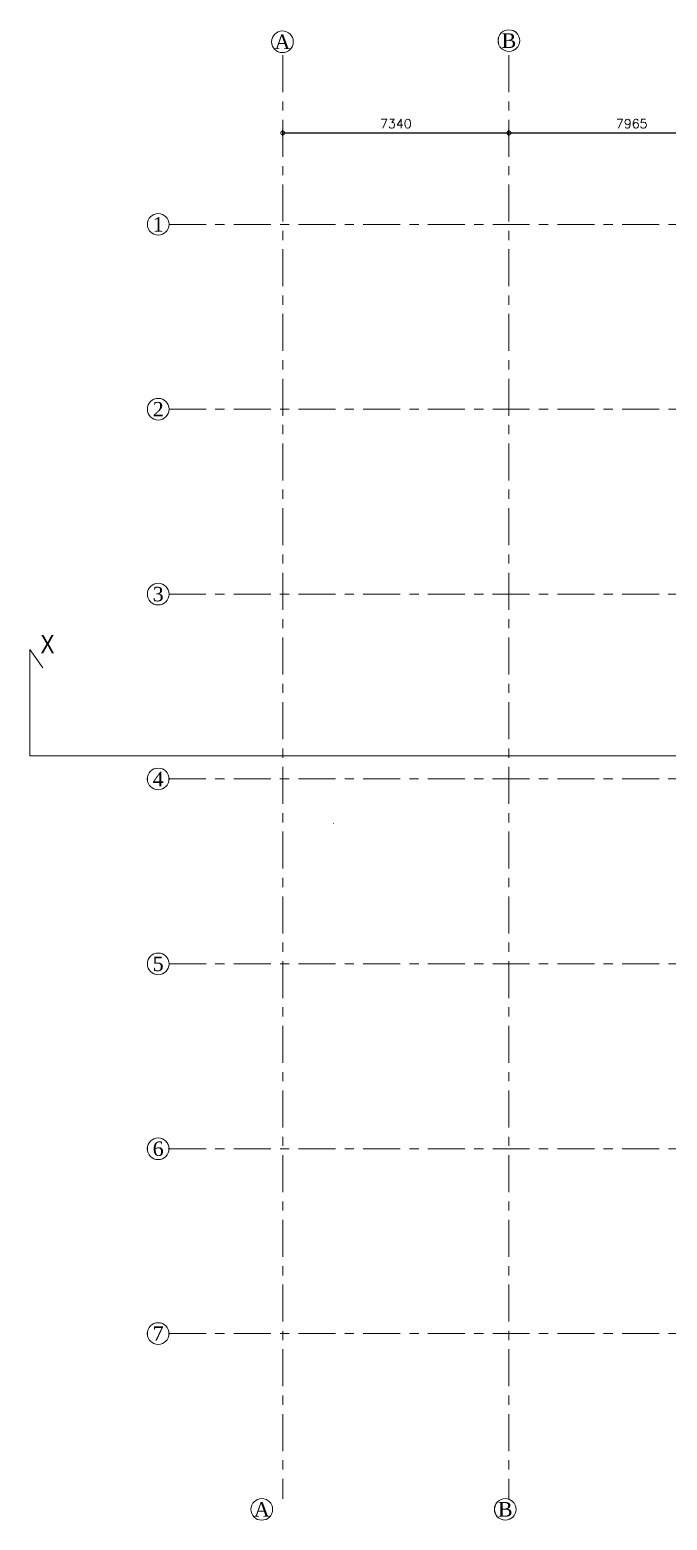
# Model space of a CAD drawing. Header units: millimetres. Extents: x 24487468 to 24959437, y -333213 to 842934.
# Drawn here: x 24705120 to 24725799, y 292569 to 340937 of the extents above; entities that cross this region are included whole.
import ezdxf
from ezdxf.enums import TextEntityAlignment as Align

# ---------------------------------------------------------------- set-up
doc = ezdxf.new("R2010")
doc.units = ezdxf.units.MM
doc.header["$MEASUREMENT"] = 0
doc.header["$PDMODE"] = 3
for name, pattern in [('ACAD_ISO10W100', [18.5, 12, -3, 0.5, -3]), ('BORDERX2', [3.5, 1, -0.5, 1, -0.5, 0, -0.5]), ('Centreline', [21, 12, -3, 3, -3])]:
    doc.linetypes.add(name, pattern=pattern)
doc.layers.get('0').update_dxf_attribs({"lineweight": 5})
doc.layers.add('A-BTEXT', color=57, linetype='Continuous')
for name, color, linetype, lineweight in [('CENLINE', 220, 'ACAD_ISO10W100', 5), ('DIM', 183, 'Continuous', 5), ('ELE-5', 149, 'Continuous', 5), ('GRID', 205, 'BORDERX2', 5), ('HACTH', 8, 'Continuous', 0), ('p1 plan grid lck', 6, 'Continuous', 5), ('text', 7, 'Continuous', 15)]:
    doc.layers.add(name, color=color, linetype=linetype, lineweight=lineweight)
doc.styles.add('arial', font='times.ttf')
doc.styles.add('ROMANS', font='romans__.ttf')
doc.dimstyles.new('DIM100', dxfattribs={"dimtxt": 300, "dimasz": 250, "dimexe": 100, "dimexo": 100, "dimgap": 150, "dimtad": 1, "dimdec": 0, "dimrnd": 5, "dimzin": 0, "dimdsep": 46, "dimtxsty": 'ROMANS', "dimblk": 'DOTSMALL', "dimcen": 0.09, "dimclrd": 256, "dimclre": 256, "dimclrt": 7, "dimadec": 0, "dimazin": 0, "dimtfac": 1, "dimtdec": 0, "dimtix": 1, "dimtofl": 0, "dimtmove": 1, "dimatfit": 3, "dimfxl": 100, "dimfxlon": 1, "dimtolj": 1, "dimtzin": 0, "dimarcsym": 0})

# ---------------------------------------------------------------- blocks, each defined once
blk = doc.blocks.new('grid letter-flat-4-flat-1')
at = {"layer": 'GRID', "linetype": 'Continuous'}
blk.add_circle((0, 374.75), 281.25, dxfattribs=at)
blk = doc.blocks.new('SEC')
at = {"layer": 'HACTH', "ltscale": 100}
for points in [[(-25663, 0), (-60348, 0), (-60348, 3449), (-59923, 2854)], [(-34685, 0), (0, 0), (0, 3449), (-425, 2854)]]:
    blk.add_lwpolyline(points, dxfattribs=at)
at = {"layer": 'text', "linetype": 'Continuous', "ltscale": 30, "char_height": 600, "width": 21041.4, "attachment_point": 5, "style": 'arial'}
for s, insert in [('{\\fTechnic|b0|i0|c2|p2;X}', (-59774, 3623)), ("{\\fTechnic|b0|i0|c2|p2;X'}", (-606, 3623))]:
    blk.add_mtext(s, dxfattribs=dict(at, insert=insert))
blk = doc.blocks.new('_DotSmall')
at = {"color": 0, "linetype": 'ByBlock', "const_width": 0.5}
blk.add_lwpolyline([(-0.0625, 0, 1), (0.0625, 0, 1)], format="xyb", close=True, dxfattribs=at)
blk = doc.blocks.new('*D102')
at = {"layer": 'Defpoints', "color": 0, "ltscale": 100, "transparency": 16777216}
for p in [(24720666, 337590), (24713326, 335131), (24720666, 334973)]:
    blk.add_point(p, dxfattribs=at)
at = {"layer": 'DIM', "lineweight": -2, "ltscale": 100, "transparency": 16777216}
for p, q in [((24713326, 337490), (24713326, 337690)), ((24720666, 337490), (24720666, 337690)), ((24713326, 337590), (24720666, 337590))]:
    blk.add_line(p, q, dxfattribs=at)
at = {"layer": 'DIM', "lineweight": -2, "ltscale": 100, "transparency": 16777216, "xscale": 250, "yscale": 250, "zscale": 250, "rotation": 180}
blk.add_blockref('_DotSmall', (24713326, 337590), dxfattribs=at)
at = {"layer": 'DIM', "lineweight": -2, "ltscale": 100, "transparency": 16777216, "xscale": 250, "yscale": 250, "zscale": 250}
blk.add_blockref('_DotSmall', (24720666, 337590), dxfattribs=at)
at = {"layer": 'DIM', "color": 7, "ltscale": 100, "transparency": 16777216, "insert": (24716996, 337891), "char_height": 300, "attachment_point": 5, "style": 'ROMANS'}
blk.add_mtext('\\A1;7340', dxfattribs=at)
blk = doc.blocks.new('*D103')
at = {"layer": 'Defpoints', "color": 0, "ltscale": 100, "transparency": 16777216}
for p in [(24728630, 337590), (24720666, 334973), (24728630, 334973)]:
    blk.add_point(p, dxfattribs=at)
at = {"layer": 'DIM', "lineweight": -2, "ltscale": 100, "transparency": 16777216}
for p, q in [((24720666, 337490), (24720666, 337690)), ((24728630, 337490), (24728630, 337690)), ((24720666, 337590), (24728630, 337590))]:
    blk.add_line(p, q, dxfattribs=at)
at = {"layer": 'DIM', "lineweight": -2, "ltscale": 100, "transparency": 16777216, "xscale": 250, "yscale": 250, "zscale": 250, "rotation": 180}
blk.add_blockref('_DotSmall', (24720666, 337590), dxfattribs=at)
at = {"layer": 'DIM', "lineweight": -2, "ltscale": 100, "transparency": 16777216, "xscale": 250, "yscale": 250, "zscale": 250}
blk.add_blockref('_DotSmall', (24728630, 337590), dxfattribs=at)
at = {"layer": 'DIM', "color": 7, "ltscale": 100, "transparency": 16777216, "insert": (24724648, 337891), "char_height": 300, "attachment_point": 5, "style": 'ROMANS'}
blk.add_mtext('\\A1;7965', dxfattribs=at)

msp = doc.modelspace()

# ---------------------------------------------------------------- linework, layer by layer
at = {"layer": 'ELE-5', "ltscale": 100}
msp.add_line((24714971.5, 315173.3), (24714971.5, 315173.5), dxfattribs=at)
at = {"layer": 'p1 plan grid lck', "linetype": 'Centreline', "ltscale": 100}
for p, q in [((24713326.4, 340114), (24713326.4, 293267)), ((24720666.3, 340114), (24720666.3, 293267)), ((24709637.4, 334623.5), (24762027.1, 334623.5)), ((24709637.4, 328623.5), (24762027.1, 328623.5)), ((24709636.3, 322623.5), (24762026.1, 322623.5)), ((24709635.8, 316623.5), (24762025.5, 316623.5)), ((24709637.4, 310623.5), (24762027.1, 310623.5)), ((24709637.4, 304623.5), (24762025.5, 304623.5)), ((24709637.4, 298623.5), (24762025.5, 298623.5))]:
    msp.add_line(p, q, dxfattribs=at)

# ---------------------------------------------------------------- block references
at = {"layer": 'CENLINE'}
ref = msp.add_blockref('grid letter-flat-4-flat-1', (24713315.5, 340078.4), dxfattribs=dict(at, xscale=1.25, yscale=1.25, zscale=25.4))
ref.add_attrib('GRID_LETTER', 'A', dxfattribs={"layer": 'A-BTEXT', "linetype": 'Continuous', "height": 468.7, "style": 'arial'}).set_placement((24713315.5, 340547.2), align=Align.MIDDLE_CENTER)
ref = msp.add_blockref('grid letter-flat-4-flat-1', (24720664.2, 340116.8), dxfattribs=dict(at, xscale=1.25, yscale=1.25, zscale=25.4))
ref.add_attrib('GRID_LETTER', 'B', dxfattribs={"layer": 'A-BTEXT', "linetype": 'Continuous', "height": 468.7, "style": 'arial'}).set_placement((24720664.2, 340585.5), align=Align.MIDDLE_CENTER)
ref = msp.add_blockref('grid letter-flat-4-flat-1', (24720665.8, 340116.8), dxfattribs=dict(at, xscale=1.25, yscale=1.25, zscale=25.4))
ref.add_attrib('GRID_LETTER', 'B', dxfattribs={"layer": 'A-BTEXT', "linetype": 'Continuous', "height": 468.7, "style": 'arial'}).set_placement((24720665.8, 340585.5), align=Align.MIDDLE_CENTER)
ref = msp.add_blockref('grid letter-flat-4-flat-1', (24720665.8, 340116.8), dxfattribs=dict(at, xscale=1.25, yscale=1.25, zscale=25.4))
ref.add_attrib('GRID_LETTER', 'B', dxfattribs={"layer": 'A-BTEXT', "linetype": 'Continuous', "height": 468.7, "style": 'arial'}).set_placement((24720665.8, 340585.5), align=Align.MIDDLE_CENTER)
ref = msp.add_blockref('grid letter-flat-4-flat-1', (24720665.8, 340116.8), dxfattribs=dict(at, xscale=1.25, yscale=1.25, zscale=25.4))
ref.add_attrib('GRID_LETTER', 'B', dxfattribs={"layer": 'A-BTEXT', "linetype": 'Continuous', "height": 468.7, "style": 'arial'}).set_placement((24720665.8, 340585.5), align=Align.MIDDLE_CENTER)
ref = msp.add_blockref('grid letter-flat-4-flat-1', (24720666.3, 340116.8), dxfattribs=dict(at, xscale=1.25, yscale=1.25, zscale=25.4))
ref.add_attrib('GRID_LETTER', 'B', dxfattribs={"layer": 'A-BTEXT', "linetype": 'Continuous', "height": 468.7, "style": 'arial'}).set_placement((24720666.3, 340585.5), align=Align.MIDDLE_CENTER)
ref = msp.add_blockref('grid letter-flat-4-flat-1', (24709285.8, 334155.4), dxfattribs=dict(at, xscale=1.25, yscale=1.25, zscale=25.4))
ref.add_attrib('GRID_LETTER', '1', dxfattribs={"layer": 'A-BTEXT', "linetype": 'Continuous', "height": 468.7, "style": 'arial'}).set_placement((24709285.8, 334624.1), align=Align.MIDDLE_CENTER)
ref = msp.add_blockref('grid letter-flat-4-flat-1', (24709287.4, 334155.4), dxfattribs=dict(at, xscale=1.25, yscale=1.25, zscale=25.4))
ref.add_attrib('GRID_LETTER', '1', dxfattribs={"layer": 'A-BTEXT', "linetype": 'Continuous', "height": 468.7, "style": 'arial'}).set_placement((24709287.4, 334624.1), align=Align.MIDDLE_CENTER)
ref = msp.add_blockref('grid letter-flat-4-flat-1', (24709285.8, 328155.4), dxfattribs=dict(at, xscale=1.25, yscale=1.25, zscale=25.4))
ref.add_attrib('GRID_LETTER', '2', dxfattribs={"layer": 'A-BTEXT', "linetype": 'Continuous', "height": 468.7, "style": 'arial'}).set_placement((24709285.8, 328624.1), align=Align.MIDDLE_CENTER)
ref = msp.add_blockref('grid letter-flat-4-flat-1', (24709287.4, 328155.4), dxfattribs=dict(at, xscale=1.25, yscale=1.25, zscale=25.4))
ref.add_attrib('GRID_LETTER', '2', dxfattribs={"layer": 'A-BTEXT', "linetype": 'Continuous', "height": 468.7, "style": 'arial'}).set_placement((24709287.4, 328624.1), align=Align.MIDDLE_CENTER)
ref = msp.add_blockref('grid letter-flat-4-flat-1', (24709284.7, 322155.4), dxfattribs=dict(at, xscale=1.25, yscale=1.25, zscale=25.4))
ref.add_attrib('GRID_LETTER', '3', dxfattribs={"layer": 'A-BTEXT', "linetype": 'Continuous', "height": 468.7, "style": 'arial'}).set_placement((24709284.7, 322624.1), align=Align.MIDDLE_CENTER)
ref = msp.add_blockref('grid letter-flat-4-flat-1', (24709286.3, 322155.4), dxfattribs=dict(at, xscale=1.25, yscale=1.25, zscale=25.4))
ref.add_attrib('GRID_LETTER', '3', dxfattribs={"layer": 'A-BTEXT', "linetype": 'Continuous', "height": 468.7, "style": 'arial'}).set_placement((24709286.3, 322624.1), align=Align.MIDDLE_CENTER)
ref = msp.add_blockref('grid letter-flat-4-flat-1', (24709284.2, 316155.4), dxfattribs=dict(at, xscale=1.25, yscale=1.25, zscale=25.4))
ref.add_attrib('GRID_LETTER', '4', dxfattribs={"layer": 'A-BTEXT', "linetype": 'Continuous', "height": 468.7, "style": 'arial'}).set_placement((24709284.2, 316624.1), align=Align.MIDDLE_CENTER)
ref = msp.add_blockref('grid letter-flat-4-flat-1', (24709285.8, 316155.4), dxfattribs=dict(at, xscale=1.25, yscale=1.25, zscale=25.4))
ref.add_attrib('GRID_LETTER', '4', dxfattribs={"layer": 'A-BTEXT', "linetype": 'Continuous', "height": 468.7, "style": 'arial'}).set_placement((24709285.8, 316624.1), align=Align.MIDDLE_CENTER)
ref = msp.add_blockref('grid letter-flat-4-flat-1', (24709285.8, 310155.4), dxfattribs=dict(at, xscale=1.25, yscale=1.25, zscale=25.4))
ref.add_attrib('GRID_LETTER', '5', dxfattribs={"layer": 'A-BTEXT', "linetype": 'Continuous', "height": 468.7, "style": 'arial'}).set_placement((24709285.8, 310624.1), align=Align.MIDDLE_CENTER)
ref = msp.add_blockref('grid letter-flat-4-flat-1', (24709287.4, 310155.4), dxfattribs=dict(at, xscale=1.25, yscale=1.25, zscale=25.4))
ref.add_attrib('GRID_LETTER', '5', dxfattribs={"layer": 'A-BTEXT', "linetype": 'Continuous', "height": 468.7, "style": 'arial'}).set_placement((24709287.4, 310624.1), align=Align.MIDDLE_CENTER)
ref = msp.add_blockref('grid letter-flat-4-flat-1', (24709284.2, 304155.4), dxfattribs=dict(at, xscale=1.25, yscale=1.25, zscale=25.4))
ref.add_attrib('GRID_LETTER', '6', dxfattribs={"layer": 'A-BTEXT', "linetype": 'Continuous', "height": 468.7, "style": 'arial'}).set_placement((24709284.2, 304624.1), align=Align.MIDDLE_CENTER)
ref = msp.add_blockref('grid letter-flat-4-flat-1', (24709285.8, 304155.4), dxfattribs=dict(at, xscale=1.25, yscale=1.25, zscale=25.4))
ref.add_attrib('GRID_LETTER', '6', dxfattribs={"layer": 'A-BTEXT', "linetype": 'Continuous', "height": 468.7, "style": 'arial'}).set_placement((24709285.8, 304624.1), align=Align.MIDDLE_CENTER)
ref = msp.add_blockref('grid letter-flat-4-flat-1', (24709284.2, 298155.4), dxfattribs=dict(at, xscale=1.25, yscale=1.25, zscale=25.4))
ref.add_attrib('GRID_LETTER', '7', dxfattribs={"layer": 'A-BTEXT', "linetype": 'Continuous', "height": 468.7, "style": 'arial'}).set_placement((24709284.2, 298624.1), align=Align.MIDDLE_CENTER)
ref = msp.add_blockref('grid letter-flat-4-flat-1', (24709285.8, 298155.4), dxfattribs=dict(at, xscale=1.25, yscale=1.25, zscale=25.4))
ref.add_attrib('GRID_LETTER', '7', dxfattribs={"layer": 'A-BTEXT', "linetype": 'Continuous', "height": 468.7, "style": 'arial'}).set_placement((24709285.8, 298624.1), align=Align.MIDDLE_CENTER)
ref = msp.add_blockref('grid letter-flat-4-flat-1', (24712647, 292451.8), dxfattribs=dict(at, xscale=1.25, yscale=1.25, zscale=25.4))
ref.add_attrib('GRID_LETTER', 'A', dxfattribs={"layer": 'A-BTEXT', "linetype": 'Continuous', "height": 468.7, "style": 'arial'}).set_placement((24712647, 292920.5), align=Align.MIDDLE_CENTER)
ref = msp.add_blockref('grid letter-flat-4-flat-1', (24720546.1, 292452.1), dxfattribs=dict(at, xscale=1.25, yscale=1.25, zscale=25.4))
ref.add_attrib('GRID_LETTER', 'B', dxfattribs={"layer": 'A-BTEXT', "linetype": 'Continuous', "height": 468.7, "style": 'arial'}).set_placement((24720546.1, 292920.8), align=Align.MIDDLE_CENTER)
ref = msp.add_blockref('grid letter-flat-4-flat-1', (24720547.7, 292452.1), dxfattribs=dict(at, xscale=1.25, yscale=1.25, zscale=25.4))
ref.add_attrib('GRID_LETTER', 'B', dxfattribs={"layer": 'A-BTEXT', "linetype": 'Continuous', "height": 468.7, "style": 'arial'}).set_placement((24720547.7, 292920.8), align=Align.MIDDLE_CENTER)
at = {"layer": 'HACTH'}
msp.add_blockref('SEC', (24765467.8, 317373.5), dxfattribs=at)

# ---------------------------------------------------------------- dimensions: what is measured, and where the dimension line sits
at = {"layer": 'DIM', "ltscale": 100}
for base, p1, p2, picture, middle in [((24720666.3, 337590.1), (24713326.4, 335131.1), (24720666.3, 334973.5), '*D102', (24716996.3, 337891.5)), ((24728630, 337590.1), (24720666.3, 334973.5), (24728630, 334973.5), '*D103', (24724648.1, 337891.5))]:
    dim = msp.add_linear_dim(base=base, p1=p1, p2=p2, dimstyle='DIM100', dxfattribs=at)
    dim.commit()
    dim.dimension.update_dxf_attribs({"geometry": picture, "text_midpoint": middle})

doc.saveas('drawing.dxf')
